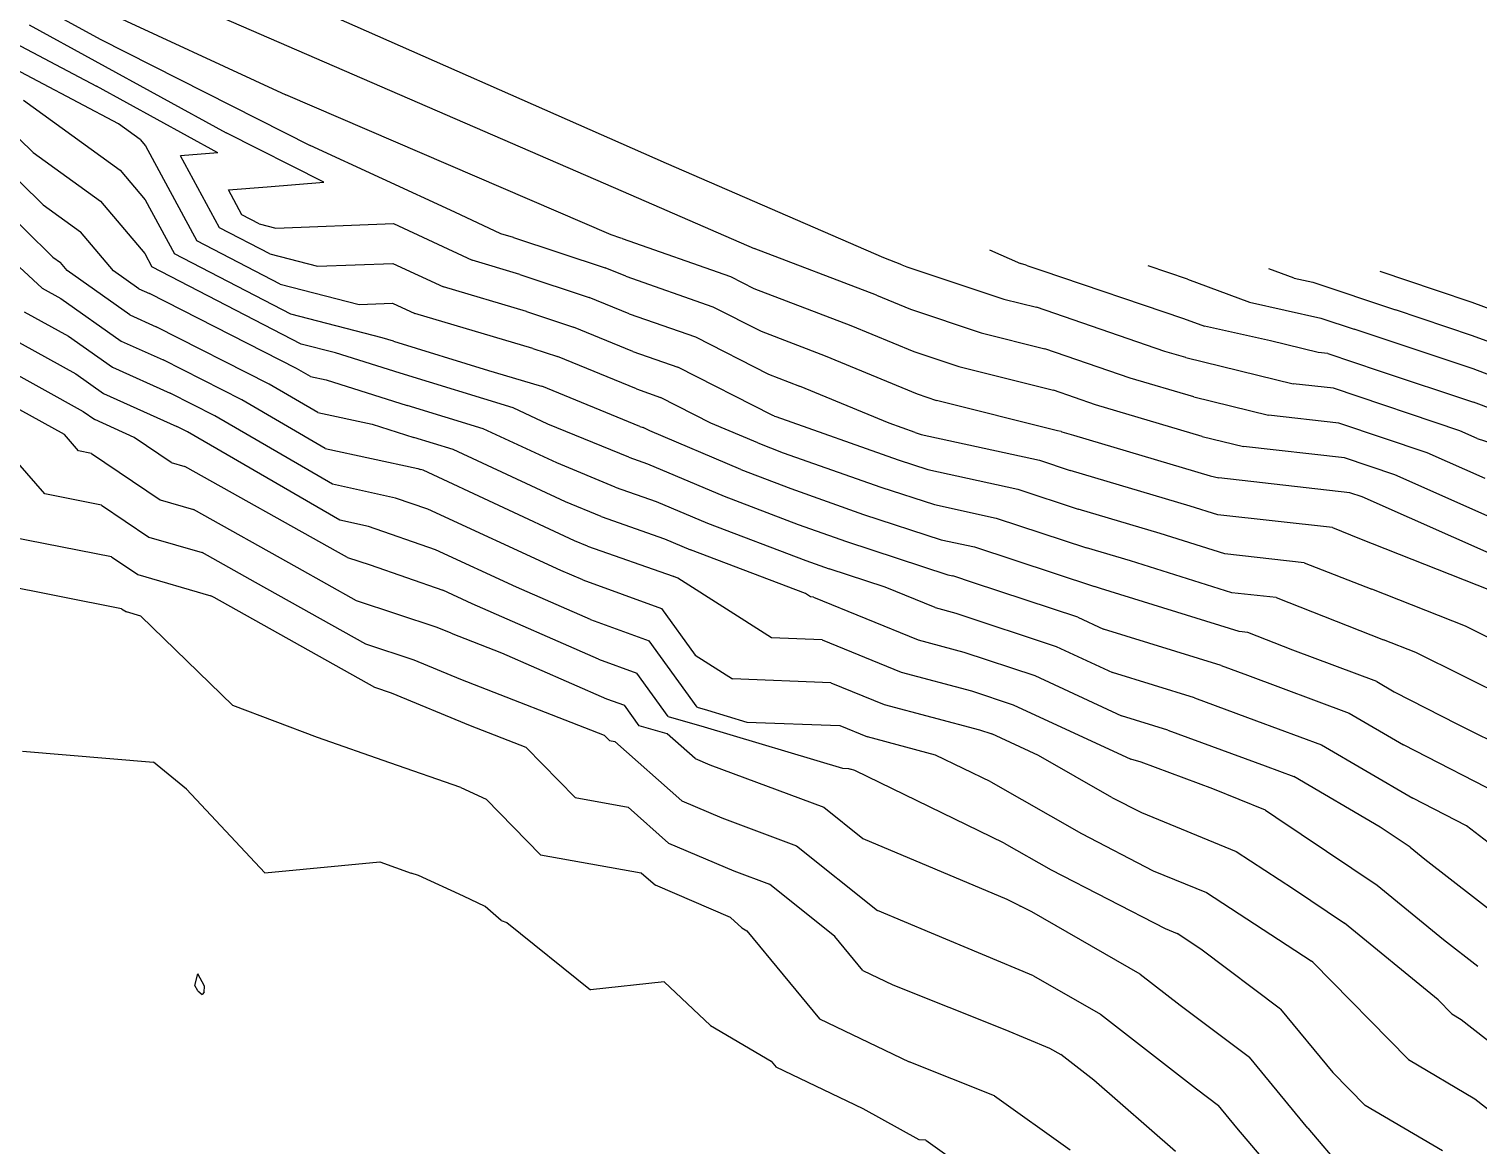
# Model space of a CAD drawing. Header units: metres. Extents: x -1120501 to 1198934, y -4928884 to 66998.
# Drawn here: x -935.7 to -792.7, y -86.5 to 23.7 of the extents above; entities that cross this region are included whole.
import ezdxf

# ---------------------------------------------------------------- set-up
doc = ezdxf.new("R2010")
doc.units = ezdxf.units.M
doc.layers.add('SURF2CONTOURS', color=7, linetype='Continuous', lineweight=0)

msp = doc.modelspace()

# ---------------------------------------------------------------- linework, layer by layer
at = {"color": 7, "lineweight": 0}
msp.add_circle((-684.64, 190.5), 66807.04, dxfattribs=at)
at = {"layer": 'SURF2CONTOURS', "color": 4, "linetype": 'Continuous', "lineweight": -3}
for p, q in [((-935.11, 32.85, 268), (-877.09, 7.66, 268)), ((-942.4, 30.22, 267), (-928.71, 22.7, 267)), ((-943.1, 25.48, 266), (-929.06, 18.05, 266)), ((-928.71, 22.7, 267), (-907.99, 12.22, 267)), ((-917.09, 11.47, 266), (-929.06, 18.05, 266)), ((-936.29, 16.67, 265), (-926.73, 9.76, 265)), ((-939.81, 11.73, 264), (-934.35, 6.35, 264)), ((-917.09, 11.47, 266), (-920.79, 11.18, 266)), ((-893.72, 5.62, 267), (-907.99, 12.22, 267)), ((-916.95, 4.08, 266), (-920.79, 11.18, 266)), ((-926.73, 9.76, 265), (-924.26, 6.85, 265)), ((-877.09, 7.66, 268), (-864.16, 2.04, 268)), ((-934.35, 6.35, 264), (-930.66, 3.68, 264)), ((-924.26, 6.85, 265), (-921.38, 1.51, 265)), ((-889.17, 3.5, 267), (-893.72, 5.62, 267)), ((-927.41, -0.17, 264), (-930.66, 3.68, 264)), ((-911.97, 1.5, 266), (-916.95, 4.08, 266)), ((-887.91, 3.13, 267), (-889.17, 3.5, 267)), ((-887.91, 3.13, 267), (-878.88, 0.14, 267)), ((-909.9, -4.44, 265), (-921.38, 1.51, 265)), ((-911.97, 1.5, 266), (-907.26, 0.28, 266)), ((-852.1, -2.56, 268), (-864.16, 2.04, 268)), ((-840.93, 1.92, 269), (-837.89, 0.57, 269)), ((-934.44, -1.88, 263), (-936.66, 0.2, 263)), ((-907.26, 0.28, 266), (-899.81, 0.57, 266)), ((-899.81, 0.57, 266), (-894.83, -1.76, 266)), ((-876.84, -0.7, 267), (-878.88, 0.14, 267)), ((-837.3, 0.38, 269), (-837.89, 0.57, 269)), ((-837.3, 0.38, 269), (-837.14, 0.34, 269)), ((-837.14, 0.34, 269), (-835.78, -0.13, 269)), ((-810.86, -0.89, 270), (-813.37, 0.04, 270)), ((-924.9, -1.93, 264), (-927.41, -0.17, 264)), ((-876.84, -0.7, 267), (-868.23, -3.71, 267)), ((-835.78, -0.13, 269), (-821.77, -4.86, 269)), ((-810.86, -0.89, 270), (-809.02, -1.3, 270)), ((-809.02, -1.3, 270), (-800.87, -4.03, 270)), ((-934.44, -1.88, 263), (-932.59, -2.9, 263)), ((-924.9, -1.93, 264), (-923.85, -2.41, 264)), ((-909.34, -9.8, 264), (-923.85, -2.41, 264)), ((-886.64, -4.18, 266), (-894.83, -1.76, 266)), ((-852.1, -2.56, 268), (-848.74, -3.96, 268)), ((-932.59, -2.9, 263), (-926.64, -7.1, 263)), ((-886.64, -4.18, 266), (-882, -5.72, 266)), ((-868.23, -3.71, 267), (-863.47, -6.14, 267)), ((-848.74, -3.96, 268), (-841.74, -6.29, 268)), ((-793.26, -6.58, 270), (-800.87, -4.03, 270)), ((-900.87, -6.77, 265), (-909.9, -4.44, 265)), ((-876.14, -8.12, 266), (-882, -5.72, 266)), ((-821.77, -4.86, 269), (-819.7, -5.63, 269)), ((-813.19, -7.08, 269), (-819.7, -5.63, 269)), ((-937.95, -6.55, 262), (-931.11, -10.34, 262)), ((-926.64, -7.1, 263), (-922.49, -8.97, 263)), ((-899.76, -7.12, 265), (-900.87, -6.77, 265)), ((-899.76, -7.12, 265), (-890.38, -10, 265)), ((-863.47, -6.14, 267), (-857.15, -8.55, 267)), ((-841.74, -6.29, 268), (-835.47, -7.86, 268)), ((-808.49, -8.22, 269), (-813.19, -7.08, 269)), ((-784.14, -9.98, 270), (-793.26, -6.58, 270)), ((-876.14, -8.12, 266), (-871.68, -9.68, 266)), ((-857.15, -8.55, 267), (-848.08, -12.32, 267)), ((-827.05, -10.76, 268), (-835.47, -7.86, 268)), ((-807.53, -8.33, 269), (-808.49, -8.22, 269)), ((-807.53, -8.33, 269), (-802.47, -10.03, 269)), ((-914.72, -12.92, 263), (-922.49, -8.97, 263)), ((-907.95, -10.6, 264), (-909.34, -9.8, 264)), ((-890.38, -10, 265), (-885.37, -11.49, 265)), ((-862.4, -14.41, 266), (-871.68, -9.68, 266)), ((-932.24, -16.34, 261), (-941.46, -11.23, 261)), ((-931.11, -10.34, 262), (-928.38, -12.27, 262)), ((-907.95, -10.6, 264), (-906.4, -10.94, 264)), ((-906.4, -10.94, 264), (-898.42, -13.45, 264)), ((-820.76, -12.62, 268), (-827.05, -10.76, 268)), ((-802.47, -10.03, 269), (-793.16, -13.14, 269)), ((-928.38, -12.27, 262), (-921.13, -15.53, 262)), ((-885.37, -11.49, 265), (-885.13, -11.57, 265)), ((-875.44, -15.54, 265), (-885.13, -11.57, 265)), ((-848.08, -12.32, 267), (-846.17, -12.96, 267)), ((-820.76, -12.62, 268), (-813.4, -14.41, 268)), ((-906.5, -17.7, 263), (-914.72, -12.92, 263)), ((-890.9, -15.76, 264), (-898.42, -13.45, 264)), ((-834.21, -15.95, 267), (-846.17, -12.96, 267)), ((-791.14, -13.9, 269), (-793.16, -13.14, 269)), ((-920.1, -16.05, 262), (-921.13, -15.53, 262)), ((-875.44, -15.54, 265), (-875.12, -15.65, 265)), ((-874.47, -15.98, 265), (-875.12, -15.65, 265)), ((-862.16, -14.51, 266), (-862.4, -14.41, 266)), ((-862.16, -14.51, 266), (-862.03, -14.56, 266)), ((-862.03, -14.56, 266), (-849.96, -18.82, 266)), ((-806.45, -15.2, 268), (-813.4, -14.41, 268)), ((-797.73, -18.13, 268), (-806.45, -15.2, 268)), ((-930.84, -17.94, 261), (-932.24, -16.34, 261)), ((-905.05, -24.79, 262), (-920.1, -16.05, 262)), ((-883.65, -19.14, 264), (-890.9, -15.76, 264)), ((-865.47, -19.79, 265), (-874.47, -15.98, 265)), ((-833.86, -16.02, 267), (-834.21, -15.95, 267)), ((-833.86, -16.02, 267), (-833.79, -16.05, 267)), ((-833.79, -16.05, 267), (-832.63, -16.39, 267)), ((-832.63, -16.39, 267), (-819.15, -20.4, 267)), ((-929.56, -18.19, 261), (-930.84, -17.94, 261)), ((-929.56, -18.19, 261), (-922.8, -22.78, 261)), ((-906.5, -17.7, 263), (-897.36, -19.69, 263)), ((-792, -20.67, 268), (-797.73, -18.13, 268)), ((-897.36, -19.69, 263), (-897.09, -19.77, 263)), ((-896.84, -19.85, 263), (-897.09, -19.77, 263)), ((-881.91, -26.82, 263), (-896.84, -19.85, 263)), ((-877.89, -21.51, 264), (-883.65, -19.14, 264)), ((-865.47, -19.79, 265), (-860.55, -21.67, 265)), ((-849.96, -18.82, 266), (-847.01, -19.79, 266)), ((-847.01, -19.79, 266), (-838.14, -21.73, 266)), ((-819.15, -20.4, 267), (-818.31, -20.6, 267)), ((-805.37, -22.07, 267), (-818.31, -20.6, 267)), ((-922.8, -22.78, 261), (-919.49, -23.73, 261)), ((-877.89, -21.51, 264), (-873.84, -22.93, 264)), ((-860.55, -21.67, 265), (-853.36, -24.21, 265)), ((-838.14, -21.73, 266), (-832.18, -23.69, 266)), ((-804.16, -22.48, 267), (-805.37, -22.07, 267)), ((-790.42, -28.57, 267), (-804.16, -22.48, 267)), ((-909.28, -29.45, 261), (-919.49, -23.73, 261)), ((-873.84, -22.93, 264), (-868.77, -25.07, 264)), ((-853.36, -24.21, 265), (-845.69, -26.71, 265)), ((-824.08, -26.11, 266), (-832.18, -23.69, 266)), ((-902.24, -25.4, 262), (-905.05, -24.79, 262)), ((-895.63, -27.7, 262), (-902.24, -25.4, 262)), ((-868.77, -25.07, 264), (-859.07, -28.78, 264)), ((-927.58, -28.42, 260), (-937.48, -26.46, 260)), ((-880.61, -27.35, 263), (-881.91, -26.82, 263)), ((-845.69, -26.71, 265), (-842.42, -27.43, 265)), ((-817.71, -28.1, 266), (-824.08, -26.11, 266)), ((-927.58, -28.42, 260), (-925.01, -30.16, 260)), ((-887.62, -31.39, 262), (-895.63, -27.7, 262)), ((-880.61, -27.35, 263), (-872.17, -30.31, 263)), ((-842.42, -27.43, 265), (-830.56, -31.34, 265)), ((-809.86, -28.98, 266), (-817.71, -28.1, 266)), ((-903.4, -32.75, 261), (-909.28, -29.45, 261)), ((-859.07, -28.78, 264), (-856.77, -29.59, 264)), ((-851.22, -31.4, 264), (-856.77, -29.59, 264)), ((-809.86, -28.98, 266), (-803.21, -31.59, 266)), ((-925.01, -30.16, 260), (-917.79, -32.24, 260)), ((-880.3, -34.6, 262), (-887.62, -31.39, 262)), ((-872.17, -30.31, 263), (-872.08, -30.35, 263)), ((-871.69, -30.5, 263), (-872.08, -30.35, 263)), ((-862.45, -36.41, 263), (-871.69, -30.5, 263)), ((-846.31, -33.41, 264), (-851.22, -31.4, 264)), ((-829.98, -31.52, 265), (-830.56, -31.34, 265)), ((-917.46, -32.43, 260), (-917.79, -32.24, 260)), ((-901.6, -41.31, 260), (-917.46, -32.43, 260)), ((-895.46, -35.37, 261), (-903.4, -32.75, 261)), ((-816.3, -35.79, 265), (-829.98, -31.52, 265)), ((-793.95, -35.26, 266), (-803.21, -31.59, 266)), ((-846.31, -33.41, 264), (-844.27, -33.95, 264)), ((-844.27, -33.95, 264), (-834.35, -37.25, 264)), ((-894.07, -35.95, 261), (-895.46, -35.37, 261)), ((-880.3, -34.6, 262), (-874.53, -36.7, 262)), ((-788.47, -37.98, 266), (-793.95, -35.26, 266)), ((-894.07, -35.95, 261), (-889.09, -37.88, 261)), ((-869.78, -43.26, 262), (-874.53, -36.7, 262)), ((-857.45, -36.6, 263), (-862.45, -36.41, 263)), ((-857.45, -36.6, 263), (-849.65, -39.8, 263)), ((-815.42, -35.89, 265), (-816.3, -35.79, 265)), ((-811.01, -37.62, 265), (-815.42, -35.89, 265)), ((-889.09, -37.88, 261), (-878.75, -42.42, 261)), ((-834.35, -37.25, 264), (-828.79, -39.82, 264)), ((-802.71, -40.71, 265), (-811.01, -37.62, 265)), ((-849.65, -39.8, 263), (-842.7, -41.64, 263)), ((-820.71, -42.32, 264), (-828.79, -39.82, 264)), ((-899.97, -41.85, 260), (-901.6, -41.31, 260)), ((-802.71, -40.71, 265), (-800.98, -41.72, 265)), ((-892.16, -45.1, 260), (-899.97, -41.85, 260)), ((-878.75, -42.42, 261), (-876.97, -43.06, 261)), ((-842.7, -41.64, 263), (-838.59, -43, 263)), ((-820.71, -42.32, 264), (-814.59, -44.58, 264)), ((-800.98, -41.72, 265), (-794.75, -44.92, 265)), ((-875.51, -45.08, 261), (-876.97, -43.06, 261)), ((-869.78, -43.26, 262), (-868.77, -43.55, 262)), ((-868.77, -43.55, 262), (-864.9, -44.71, 262)), ((-838.59, -43, 263), (-827, -48.37, 263)), ((-886.67, -47.23, 260), (-892.16, -45.1, 260)), ((-872.75, -45.87, 261), (-875.51, -45.08, 261)), ((-864.9, -44.71, 262), (-855.71, -45.07, 262)), ((-855.71, -45.07, 262), (-852.99, -46.18, 262)), ((-814.59, -44.58, 264), (-808.17, -46.97, 264)), ((-794.75, -44.92, 265), (-786.05, -49.24, 265)), ((-870, -48.31, 261), (-872.75, -45.87, 261)), ((-846.26, -47.97, 262), (-852.99, -46.18, 262)), ((-808.17, -46.97, 264), (-799.15, -52.24, 264)), ((-936.38, -47.58, 259), (-923.46, -48.69, 259)), ((-881.84, -52.17, 260), (-886.67, -47.23, 260)), ((-870, -48.31, 261), (-868.54, -48.93, 261)), ((-840.81, -50.62, 262), (-846.26, -47.97, 262)), ((-825.96, -48.69, 263), (-827, -48.37, 263)), ((-920.18, -51.34, 259), (-923.46, -48.69, 259)), ((-868.54, -48.93, 261), (-857.28, -53.12, 261)), ((-818.88, -51.3, 263), (-825.96, -48.69, 263)), ((-912.47, -59.59, 259), (-920.18, -51.34, 259)), ((-840.81, -50.62, 262), (-831.86, -55.73, 262)), ((-813.68, -53.42, 263), (-818.88, -51.3, 263)), ((-881.84, -52.17, 260), (-876.61, -53.11, 260)), ((-793.84, -54.97, 264), (-799.15, -52.24, 264)), ((-876.61, -53.11, 260), (-872.61, -56.66, 260)), ((-857.28, -53.12, 261), (-853.43, -56.21, 261)), ((-813.68, -53.42, 263), (-812.66, -54.09, 263)), ((-812.66, -54.09, 263), (-802.66, -60.82, 263)), ((-831.86, -55.73, 262), (-824.77, -59.39, 262)), ((-788.21, -59.33, 264), (-793.84, -54.97, 264)), ((-872.61, -56.66, 260), (-866.17, -59.4, 260)), ((-853.43, -56.21, 261), (-839.21, -62.2, 261)), ((-912.47, -59.59, 259), (-901.12, -58.52, 259)), ((-901.12, -58.52, 259), (-898.01, -59.62, 259)), ((-897.3, -59.86, 259), (-898.01, -59.62, 259)), ((-892.86, -61.89, 259), (-897.3, -59.86, 259)), ((-866.17, -59.4, 260), (-862.65, -60.71, 260)), ((-824.77, -59.39, 262), (-819.51, -61.54, 262)), ((-856.19, -65.9, 260), (-862.65, -60.71, 260)), ((-802.66, -60.82, 263), (-796.13, -66.17, 263)), ((-890.72, -62.92, 259), (-892.86, -61.89, 259)), ((-889.14, -64.3, 259), (-890.72, -62.92, 259)), ((-839.21, -62.2, 261), (-838.16, -62.72, 261)), ((-838.16, -62.72, 261), (-837.86, -62.88, 261)), ((-836.77, -63.45, 261), (-837.86, -62.88, 261)), ((-819.51, -61.54, 262), (-809.2, -68.28, 262)), ((-889.14, -64.3, 259), (-888.58, -64.5, 259)), ((-826.05, -69.59, 261), (-836.77, -63.45, 261)), ((-888.58, -64.5, 259), (-880.3, -71.15, 259)), ((-853.42, -69.25, 260), (-856.19, -65.9, 260)), ((-796.13, -66.17, 263), (-792.72, -68.81, 263)), ((-809.2, -68.28, 262), (-809.14, -68.32, 262)), ((-809.03, -68.41, 262), (-809.14, -68.32, 262)), ((-799.58, -78.04, 262), (-809.03, -68.41, 262)), ((-919.38, -70.73, 259), (-919.07, -69.56, 259)), ((-918.4, -70.79, 259), (-919.07, -69.56, 259)), ((-853.42, -69.25, 260), (-850.46, -70.67, 260)), ((-826.05, -69.59, 261), (-822.12, -72.65, 261)), ((-919.08, -71.25, 259), (-919.38, -70.73, 259)), ((-919.08, -71.25, 259), (-918.64, -71.61, 259)), ((-918.44, -71.37, 259), (-918.64, -71.61, 259)), ((-918.44, -71.37, 259), (-918.4, -70.79, 259)), ((-873.05, -70.36, 259), (-880.3, -71.15, 259)), ((-873.05, -70.36, 259), (-868.46, -74.68, 259)), ((-850.46, -70.67, 260), (-839.41, -75.07, 260)), ((-822.12, -72.65, 261), (-815.27, -77.81, 261)), ((-868.46, -74.68, 259), (-862.47, -78.2, 259)), ((-839.41, -75.07, 260), (-835, -76.91, 260)), ((-835, -76.91, 260), (-833.9, -77.55, 260)), ((-862.47, -78.2, 259), (-862, -78.77, 259)), ((-830.64, -80.07, 260), (-833.9, -77.55, 260)), ((-809.51, -84.8, 261), (-815.27, -77.81, 261)), ((-799.58, -78.04, 262), (-793.02, -81.9, 262)), ((-853.41, -82.89, 259), (-862, -78.77, 259)), ((-822.56, -87.1, 260), (-830.64, -80.07, 260)), ((-847.87, -85.96, 259), (-853.41, -82.89, 259)), ((-793.02, -81.9, 262), (-789.3, -84.83, 262)), ((-809.51, -84.8, 261), (-806, -88.94, 261)), ((-847.21, -86, 259), (-847.87, -85.96, 259)), ((-847.21, -86, 259), (-833.24, -95.95, 259))]:
    msp.add_line(p, q, dxfattribs=at)
at = {"layer": 'SURF2CONTOURS', "color": 2, "linetype": 'Continuous', "lineweight": -3}
for p, q in [((-872.8, 10.44, 268.5), (-912.98, 28.17, 268.5)), ((-929.17, 25.9, 267.5), (-910.39, 17.21, 267.5)), ((-935.73, 24.13, 266.5), (-916.26, 13.44, 266.5)), ((-926.91, 14.35, 265.5), (-939.64, 21.09, 265.5)), ((-878.27, 3.37, 267.5), (-910.39, 17.21, 267.5)), ((-924.76, 12.79, 265.5), (-926.91, 14.35, 265.5)), ((-938.11, 14.26, 264.5), (-935.32, 11.51, 264.5)), ((-906.65, 8.58, 266.5), (-916.26, 13.44, 266.5)), ((-935.32, 11.51, 264.5), (-928.69, 6.72, 264.5)), ((-924.76, 12.79, 265.5), (-924.23, 12.17, 265.5)), ((-924.23, 12.17, 265.5), (-919.16, 2.79, 265.5)), ((-851.36, 1.11, 268.5), (-872.8, 10.44, 268.5)), ((-941.52, 9.21, 263.5), (-933.39, 1.19, 263.5)), ((-916.06, 7.82, 266.5), (-912.24, 8.11, 266.5)), ((-914.73, 5.36, 266.5), (-916.06, 7.82, 266.5)), ((-912.24, 8.11, 266.5), (-906.65, 8.58, 266.5)), ((-928.69, 6.72, 264.5), (-924.3, 1.53, 264.5)), ((-913.01, 4.46, 266.5), (-914.73, 5.36, 266.5)), ((-913.01, 4.46, 266.5), (-911.38, 4.04, 266.5)), ((-911.38, 4.04, 266.5), (-899.76, 4.49, 266.5)), ((-899.76, 4.49, 266.5), (-892, 0.87, 266.5)), ((-877.32, 3.06, 267.5), (-878.27, 3.37, 267.5)), ((-877.19, 3.01, 267.5), (-877.32, 3.06, 267.5)), ((-877.19, 3.01, 267.5), (-866.51, -0.73, 267.5)), ((-924.3, 1.53, 264.5), (-923.6, 0.23, 264.5)), ((-910.93, -1.47, 265.5), (-919.16, 2.79, 265.5)), ((-933.39, 1.19, 263.5), (-932.63, 0.64, 263.5)), ((-931.97, -0.14, 263.5), (-932.63, 0.64, 263.5)), ((-908.86, -7.4, 264.5), (-923.6, 0.23, 264.5)), ((-887.28, -0.53, 266.5), (-892, 0.87, 266.5)), ((-849.57, 0.43, 268.5), (-851.36, 1.11, 268.5)), ((-849.57, 0.43, 268.5), (-849.08, 0.23, 268.5)), ((-849.08, 0.23, 268.5), (-839.52, -2.96, 268.5)), ((-821.4, -1, 269.5), (-825.26, 0.31, 269.5)), ((-925.77, -4.52, 263.5), (-931.97, -0.14, 263.5)), ((-887.28, -0.53, 266.5), (-880.44, -2.79, 266.5)), ((-866.51, -0.73, 267.5), (-864.2, -1.91, 267.5)), ((-821.4, -1, 269.5), (-815.28, -3.26, 269.5)), ((-796.8, -2.12, 270.5), (-802.39, -0.25, 270.5)), ((-910.93, -1.47, 265.5), (-903.15, -3.48, 265.5)), ((-876.49, -4.41, 266.5), (-880.44, -2.79, 266.5)), ((-864.2, -1.91, 267.5), (-854.63, -5.55, 267.5)), ((-793.3, -3.29, 270.5), (-796.8, -2.12, 270.5)), ((-936.2, -4.21, 262.5), (-931.85, -6.62, 262.5)), ((-903.15, -3.48, 265.5), (-899.86, -3.36, 265.5)), ((-899.86, -3.36, 265.5), (-897.66, -4.38, 265.5)), ((-839.52, -2.96, 268.5), (-836.3, -3.76, 268.5)), ((-823.63, -8.12, 268.5), (-836.3, -3.76, 268.5)), ((-815.28, -3.26, 269.5), (-808.24, -4.83, 269.5)), ((-780.64, -8.01, 270.5), (-793.3, -3.29, 270.5)), ((-925.77, -4.52, 263.5), (-923.17, -5.69, 263.5)), ((-912.03, -11.36, 263.5), (-923.17, -5.69, 263.5)), ((-886.01, -7.83, 265.5), (-897.66, -4.38, 265.5)), ((-876.49, -4.41, 266.5), (-869.95, -6.7, 266.5)), ((-854.63, -5.55, 267.5), (-848.41, -8.14, 267.5)), ((-808.24, -4.83, 269.5), (-804.94, -5.93, 269.5)), ((-931.85, -6.62, 262.5), (-927.51, -9.69, 262.5)), ((-869.95, -6.7, 266.5), (-862.75, -10.37, 266.5)), ((-793.21, -9.86, 269.5), (-804.94, -5.93, 269.5)), ((-905.5, -8.27, 264.5), (-908.86, -7.4, 264.5)), ((-899.09, -10.28, 264.5), (-905.5, -8.27, 264.5)), ((-886.01, -7.83, 265.5), (-883.57, -8.64, 265.5)), ((-848.41, -8.14, 267.5), (-843.96, -9.62, 267.5)), ((-821.57, -8.74, 268.5), (-823.63, -8.12, 268.5)), ((-939.7, -8.89, 261.5), (-930.38, -14.06, 261.5)), ((-927.51, -9.69, 262.5), (-921.81, -12.25, 262.5)), ((-875.79, -11.83, 265.5), (-883.57, -8.64, 265.5)), ((-843.96, -9.62, 267.5), (-834.63, -11.95, 267.5)), ((-821.57, -8.74, 268.5), (-810.95, -11.31, 268.5)), ((-787.64, -11.94, 269.5), (-793.21, -9.86, 269.5)), ((-907.22, -14.15, 263.5), (-912.03, -11.36, 263.5)), ((-887.94, -13.71, 264.5), (-899.09, -10.28, 264.5)), ((-862.75, -10.37, 266.5), (-859.68, -11.54, 266.5)), ((-806.99, -11.76, 268.5), (-810.95, -11.31, 268.5)), ((-917.41, -14.49, 262.5), (-921.81, -12.25, 262.5)), ((-875.79, -11.83, 265.5), (-873.4, -12.67, 265.5)), ((-868.43, -15.2, 265.5), (-873.4, -12.67, 265.5)), ((-850.83, -15.22, 266.5), (-859.68, -11.54, 266.5)), ((-830.47, -13.39, 267.5), (-834.63, -11.95, 267.5)), ((-794.52, -15.95, 268.5), (-806.99, -11.76, 268.5)), ((-930.38, -14.06, 261.5), (-929.24, -14.86, 261.5)), ((-907.22, -14.15, 263.5), (-901.88, -15.31, 263.5)), ((-884.53, -15.3, 264.5), (-887.94, -13.71, 264.5)), ((-819.95, -16.51, 267.5), (-830.47, -13.39, 267.5)), ((-934.16, -22.2, 260.5), (-940.3, -15.18, 260.5)), ((-925.36, -16.61, 261.5), (-929.24, -14.86, 261.5)), ((-905.77, -21.24, 262.5), (-917.41, -14.49, 262.5)), ((-901.88, -15.31, 263.5), (-897.76, -16.61, 263.5)), ((-876.54, -18.58, 264.5), (-884.53, -15.3, 264.5)), ((-863.81, -17.15, 265.5), (-868.43, -15.2, 265.5)), ((-848.26, -16.13, 266.5), (-850.83, -15.22, 266.5)), ((-921.69, -19.09, 261.5), (-925.36, -16.61, 261.5)), ((-893.87, -17.8, 263.5), (-897.76, -16.61, 263.5)), ((-863.81, -17.15, 265.5), (-861.29, -18.12, 265.5)), ((-848.26, -16.13, 266.5), (-847.67, -16.32, 266.5)), ((-847.67, -16.32, 266.5), (-836, -18.87, 266.5)), ((-819.95, -16.51, 267.5), (-815.86, -17.5, 267.5)), ((-792.79, -16.71, 268.5), (-794.52, -15.95, 268.5)), ((-792.79, -16.71, 268.5), (-788.01, -18.24, 268.5)), ((-882.78, -22.98, 263.5), (-893.87, -17.8, 263.5)), ((-876.54, -18.58, 264.5), (-874.68, -19.23, 264.5)), ((-861.29, -18.12, 265.5), (-851.66, -21.51, 265.5)), ((-805.91, -18.64, 267.5), (-815.86, -17.5, 267.5)), ((-921.69, -19.09, 261.5), (-920.34, -19.48, 261.5)), ((-905.19, -27.96, 261.5), (-920.34, -19.48, 261.5)), ((-874.68, -19.23, 264.5), (-867.12, -22.43, 264.5)), ((-836, -18.87, 266.5), (-832.98, -19.87, 266.5)), ((-821.13, -23.4, 266.5), (-832.98, -19.87, 266.5)), ((-800.94, -20.31, 267.5), (-805.91, -18.64, 267.5)), ((-899.55, -22.6, 262.5), (-905.77, -21.24, 262.5)), ((-791.21, -24.62, 267.5), (-800.94, -20.31, 267.5)), ((-928.57, -23.31, 260.5), (-934.16, -22.2, 260.5)), ((-896.36, -23.71, 262.5), (-899.55, -22.6, 262.5)), ((-867.12, -22.43, 264.5), (-859.81, -25.22, 264.5)), ((-851.66, -21.51, 265.5), (-846.35, -23.25, 265.5)), ((-928.57, -23.31, 260.5), (-923.91, -26.47, 260.5)), ((-883.23, -29.74, 262.5), (-896.36, -23.71, 262.5)), ((-879.25, -24.43, 263.5), (-882.78, -22.98, 263.5)), ((-846.35, -23.25, 265.5), (-840.28, -24.58, 265.5)), ((-818.41, -24.25, 266.5), (-821.13, -23.4, 266.5)), ((-807.08, -25.52, 266.5), (-818.41, -24.25, 266.5)), ((-879.25, -24.43, 263.5), (-873.01, -26.62, 263.5)), ((-859.81, -25.22, 264.5), (-855.06, -26.9, 264.5)), ((-840.28, -24.58, 265.5), (-831.37, -27.52, 265.5)), ((-807.08, -25.52, 266.5), (-804.4, -26.58, 266.5)), ((-923.91, -26.47, 260.5), (-918.64, -27.99, 260.5)), ((-873.01, -26.62, 263.5), (-870.43, -27.71, 263.5)), ((-855.06, -26.9, 264.5), (-845.04, -30.17, 264.5)), ((-804.4, -26.58, 266.5), (-791.57, -31.66, 266.5)), ((-913.37, -30.94, 260.5), (-918.64, -27.99, 260.5)), ((-904.29, -28.47, 261.5), (-905.19, -27.96, 261.5)), ((-904.29, -28.47, 261.5), (-902.05, -29.21, 261.5)), ((-859.1, -32.04, 263.5), (-870.43, -27.71, 263.5)), ((-827.03, -28.81, 265.5), (-831.37, -27.52, 265.5)), ((-902.05, -29.21, 261.5), (-894.9, -31.7, 261.5)), ((-881.08, -30.69, 262.5), (-883.23, -29.74, 262.5)), ((-817, -31.95, 265.5), (-827.03, -28.81, 265.5)), ((-926.59, -33.53, 259.5), (-940.79, -30.73, 259.5)), ((-902.5, -37.03, 260.5), (-913.37, -30.94, 260.5)), ((-881.08, -30.69, 262.5), (-873.32, -33.51, 262.5)), ((-845.04, -30.17, 264.5), (-844.56, -30.28, 264.5)), ((-842.5, -30.96, 264.5), (-844.56, -30.28, 264.5)), ((-832.23, -34.37, 264.5), (-842.5, -30.96, 264.5)), ((-892, -33.03, 261.5), (-894.9, -31.7, 261.5)), ((-858.59, -32.36, 263.5), (-859.1, -32.04, 263.5)), ((-858.32, -32.37, 263.5), (-858.59, -32.36, 263.5)), ((-858.32, -32.37, 263.5), (-847.98, -36.6, 263.5)), ((-812.64, -32.43, 265.5), (-817, -31.95, 265.5)), ((-812.64, -32.43, 265.5), (-802.03, -36.6, 265.5)), ((-926.59, -33.53, 259.5), (-926.12, -33.85, 259.5)), ((-924.69, -34.26, 259.5), (-926.12, -33.85, 259.5)), ((-915.62, -43.07, 259.5), (-924.69, -34.26, 259.5)), ((-879.52, -38.51, 261.5), (-892, -33.03, 261.5)), ((-873.32, -33.51, 262.5), (-869.99, -38.1, 262.5)), ((-832.23, -34.37, 264.5), (-829.68, -35.55, 264.5)), ((-818.08, -39.14, 264.5), (-829.68, -35.55, 264.5)), ((-897.71, -38.61, 260.5), (-902.5, -37.03, 260.5)), ((-847.98, -36.6, 263.5), (-843.48, -37.8, 263.5)), ((-798.84, -37.86, 265.5), (-802.03, -36.6, 265.5)), ((-893.12, -40.52, 260.5), (-897.71, -38.61, 260.5)), ((-879.52, -38.51, 261.5), (-875.75, -39.88, 261.5)), ((-869.99, -38.1, 262.5), (-866.31, -40.45, 262.5)), ((-843.48, -37.8, 263.5), (-836.47, -40.13, 263.5)), ((-787.26, -43.61, 265.5), (-798.84, -37.86, 265.5)), ((-872.65, -44.17, 261.5), (-875.75, -39.88, 261.5)), ((-818.08, -39.14, 264.5), (-815.47, -40.1, 264.5)), ((-878.92, -46.03, 260.5), (-893.12, -40.52, 260.5)), ((-856.58, -40.84, 262.5), (-866.31, -40.45, 262.5)), ((-856.58, -40.84, 262.5), (-851.32, -42.99, 262.5)), ((-836.47, -40.13, 263.5), (-827.9, -44.09, 263.5)), ((-815.47, -40.1, 264.5), (-805.44, -43.84, 264.5)), ((-907.25, -46.24, 259.5), (-915.62, -43.07, 259.5)), ((-872.65, -44.17, 261.5), (-869.1, -45.18, 261.5)), ((-851.32, -42.99, 262.5), (-841.91, -45.49, 262.5)), ((-823.33, -45.51, 263.5), (-827.9, -44.09, 263.5)), ((-805.44, -43.84, 264.5), (-800.07, -46.98, 264.5)), ((-869.1, -45.18, 261.5), (-855.44, -49.28, 261.5)), ((-841.91, -45.49, 262.5), (-840.71, -45.88, 262.5)), ((-823.33, -45.51, 263.5), (-813.72, -49.05, 263.5)), ((-900.12, -48.75, 259.5), (-907.25, -46.24, 259.5)), ((-878.44, -46.52, 260.5), (-878.92, -46.03, 260.5)), ((-878.44, -46.52, 260.5), (-877.91, -46.62, 260.5)), ((-877.91, -46.62, 260.5), (-871.3, -52.48, 260.5)), ((-836.1, -48.02, 262.5), (-840.71, -45.88, 262.5)), ((-787.32, -53.52, 264.5), (-800.07, -46.98, 264.5)), ((-828.85, -52.15, 262.5), (-836.1, -48.02, 262.5)), ((-893.1, -51.18, 259.5), (-900.12, -48.75, 259.5)), ((-855.44, -49.28, 261.5), (-854.84, -49.3, 261.5)), ((-854.84, -49.3, 261.5), (-854.66, -49.37, 261.5)), ((-854.22, -49.49, 261.5), (-854.66, -49.37, 261.5)), ((-839.48, -56.67, 261.5), (-854.22, -49.49, 261.5)), ((-813.72, -49.05, 263.5), (-810.91, -50.09, 263.5)), ((-893.1, -51.18, 259.5), (-890.61, -52.32, 259.5)), ((-802.38, -55.08, 263.5), (-810.91, -50.09, 263.5)), ((-890.61, -52.32, 259.5), (-885.24, -57.82, 259.5)), ((-871.3, -52.48, 260.5), (-867.35, -54.16, 260.5)), ((-828.85, -52.15, 262.5), (-825.92, -53.66, 262.5)), ((-867.35, -54.16, 260.5), (-859.97, -56.92, 260.5)), ((-825.92, -53.66, 262.5), (-816.59, -57.48, 262.5)), ((-799.42, -57.07, 263.5), (-802.38, -55.08, 263.5)), ((-859.97, -56.92, 260.5), (-851.99, -63.32, 260.5)), ((-839.48, -56.67, 261.5), (-834.86, -59.31, 261.5)), ((-799.42, -57.07, 263.5), (-797.98, -58.26, 263.5)), ((-885.24, -57.82, 259.5), (-875.31, -59.59, 259.5)), ((-816.59, -57.48, 262.5), (-810.93, -61.19, 262.5)), ((-797.98, -58.26, 263.5), (-790.46, -64.07, 263.5)), ((-875.31, -59.59, 259.5), (-873.91, -60.83, 259.5)), ((-834.86, -59.31, 261.5), (-823.61, -65.11, 261.5)), ((-866.49, -64, 259.5), (-873.91, -60.83, 259.5)), ((-810.93, -61.19, 262.5), (-805.9, -64.57, 262.5)), ((-865.38, -65.04, 259.5), (-866.49, -64, 259.5)), ((-846.67, -65.56, 260.5), (-851.99, -63.32, 260.5)), ((-865.38, -65.04, 259.5), (-864.87, -65.34, 259.5)), ((-864.87, -65.34, 259.5), (-857.71, -74.01, 259.5)), ((-836.59, -69.78, 260.5), (-846.67, -65.56, 260.5)), ((-823.61, -65.11, 261.5), (-822.42, -65.59, 261.5)), ((-820.06, -67.14, 261.5), (-822.42, -65.59, 261.5)), ((-796.65, -72.15, 262.5), (-805.9, -64.57, 262.5)), ((-812.2, -73.06, 261.5), (-820.06, -67.14, 261.5)), ((-836.59, -69.78, 260.5), (-829.97, -73.57, 260.5)), ((-795.31, -73.52, 262.5), (-796.65, -72.15, 262.5)), ((-857.71, -74.01, 259.5), (-848.85, -78.26, 259.5)), ((-829.97, -73.57, 260.5), (-820.49, -80.94, 260.5)), ((-812.2, -73.06, 261.5), (-807.05, -79.32, 261.5)), ((-795.31, -73.52, 262.5), (-794.37, -74.07, 262.5)), ((-794.37, -74.07, 262.5), (-785.9, -80.73, 262.5)), ((-840.45, -81.6, 259.5), (-848.85, -78.26, 259.5)), ((-807.05, -79.32, 261.5), (-803.86, -82.57, 261.5)), ((-820.49, -80.94, 260.5), (-818.33, -82.56, 260.5)), ((-840.45, -81.6, 259.5), (-832.97, -86.94, 259.5)), ((-816.51, -84.76, 260.5), (-818.33, -82.56, 260.5)), ((-796.21, -87.06, 261.5), (-803.86, -82.57, 261.5)), ((-813.55, -88.26, 260.5), (-816.51, -84.76, 260.5))]:
    msp.add_line(p, q, dxfattribs=at)

doc.saveas('drawing.dxf')
